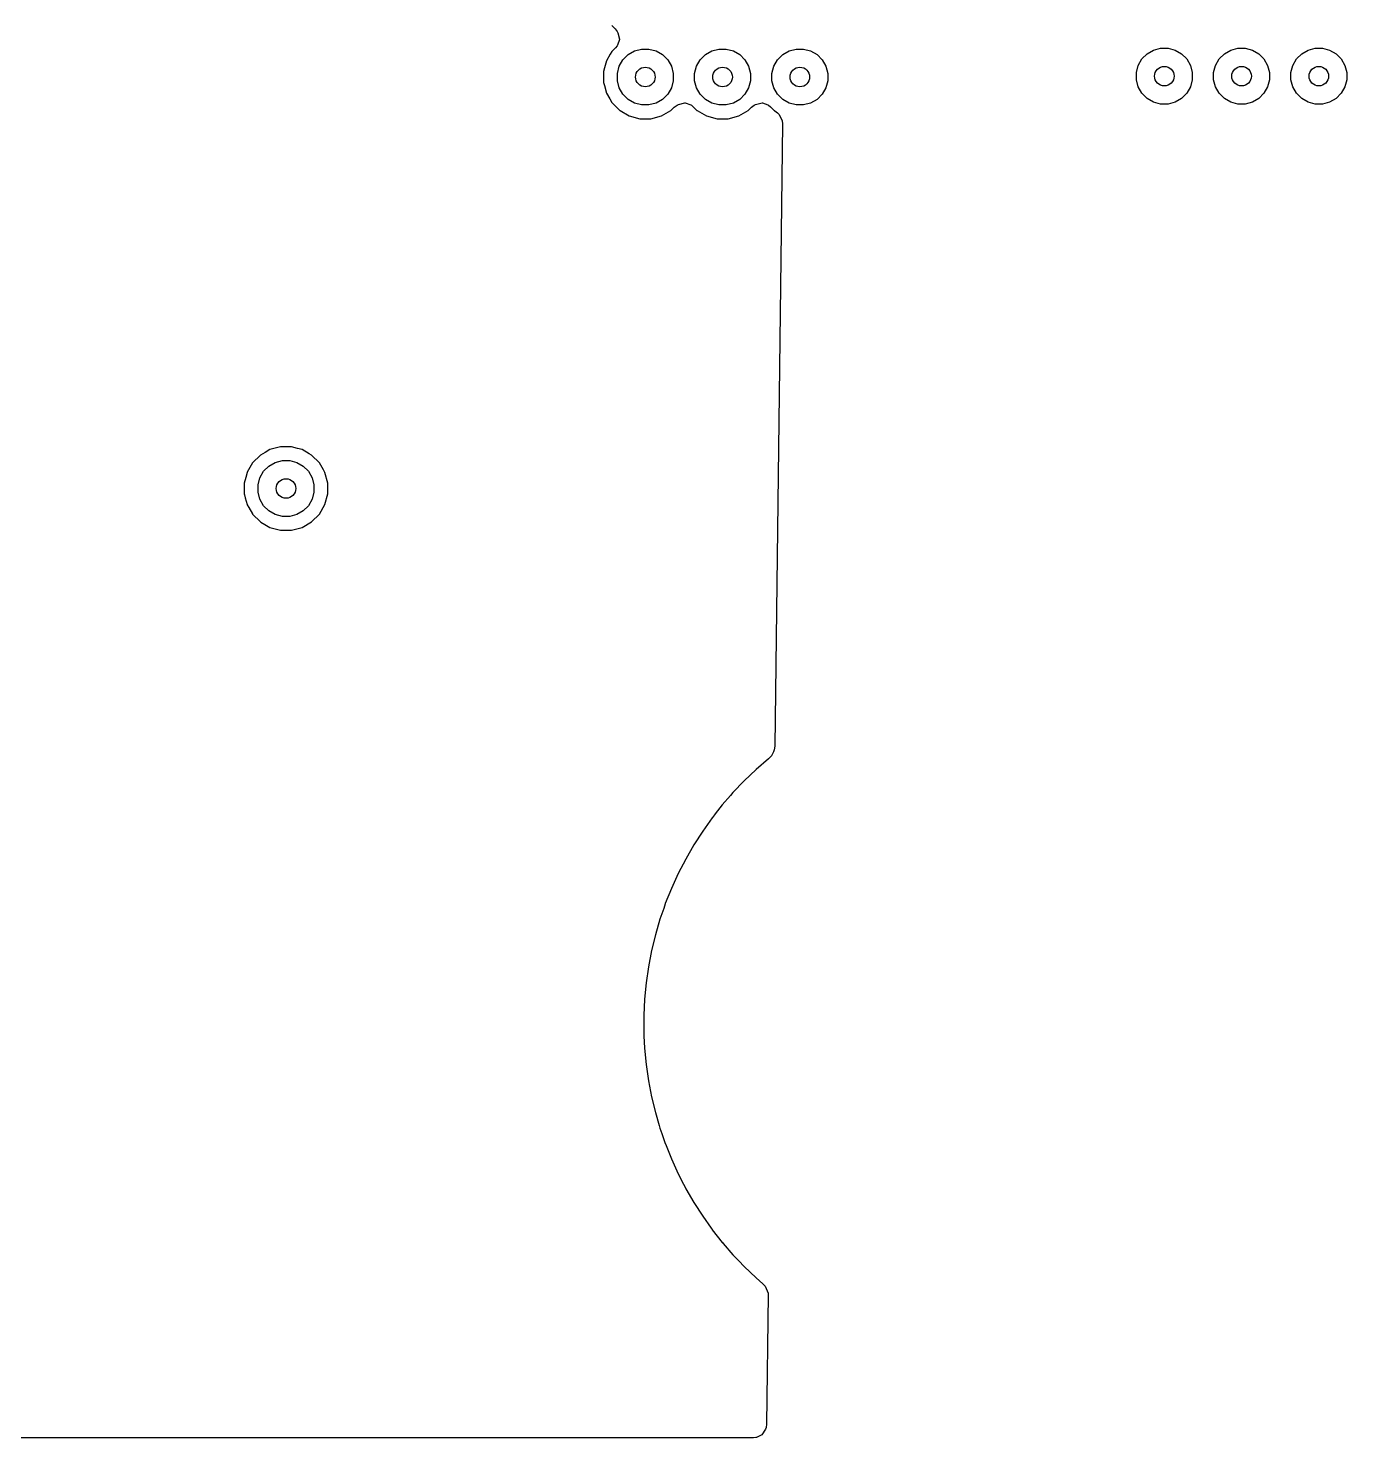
# Model space of a CAD drawing. Header units: inches. Extents: x 5.14 to 7.4, y -4.57 to -3.18.
# Drawn here: x 6.865 to 7.402, y -4.566 to -3.991 of the extents above; entities that cross this region are included whole.
import ezdxf

# ---------------------------------------------------------------- set-up
doc = ezdxf.new("R2010")
doc.units = ezdxf.units.IN
doc.header["$MEASUREMENT"] = 0
doc.layers.add('In2.Cu', color=33, linetype='CONTINUOUS', true_color=0xce7d2c)

msp = doc.modelspace()

# ---------------------------------------------------------------- linework, layer by layer
at = {"layer": 'In2.Cu', "linetype": 'CONTINUOUS'}
for p, q in [((7.10286, -3.99006), (7.10421, -3.99141)), ((7.10421, -3.99141), (7.10505, -3.99253)), ((7.10516, -3.99812), (7.10499, -3.99837)), ((7.10505, -3.99253), (7.10534, -3.99307)), ((7.10592, -3.99582), (7.10516, -3.99812)), ((7.10534, -3.99307), (7.10593, -3.99575)), ((7.10593, -3.99575), (7.10592, -3.99582)), ((7.1022, -4.00181), (7.10064, -4.00451)), ((7.10286, -4.00066), (7.1022, -4.00181)), ((7.10434, -3.99918), (7.10286, -4.00066)), ((7.10286, -4.00066), (7.10286, -4.00066)), ((7.10286, -4.00066), (7.10286, -4.00066)), ((7.10286, -4.00066), (7.10286, -4.00066)), ((7.10286, -4.00066), (7.10286, -4.00066)), ((7.10499, -3.99837), (7.10434, -3.99918)), ((7.10736, -4.00411), (7.10948, -4.00199)), ((7.10948, -4.00199), (7.11208, -4.00048)), ((7.11208, -4.00048), (7.11498, -3.99971)), ((7.11498, -3.99971), (7.11798, -3.99971)), ((7.11798, -3.99971), (7.12088, -4.00048)), ((7.12088, -4.00048), (7.12348, -4.00199)), ((7.12348, -4.00199), (7.12561, -4.00411)), ((7.13886, -4.00411), (7.14098, -4.00199)), ((7.14098, -4.00199), (7.14358, -4.00048)), ((7.14358, -4.00048), (7.14648, -3.99971)), ((7.14648, -3.99971), (7.14948, -3.99971)), ((7.14948, -3.99971), (7.15238, -4.00048)), ((7.15238, -4.00048), (7.15498, -4.00199)), ((7.15498, -4.00199), (7.1571, -4.00411)), ((7.17035, -4.00411), (7.17248, -4.00199)), ((7.17248, -4.00199), (7.17507, -4.00048)), ((7.17507, -4.00048), (7.17797, -3.99971)), ((7.17797, -3.99971), (7.18098, -3.99971)), ((7.18098, -3.99971), (7.18388, -4.00048)), ((7.18388, -4.00048), (7.18648, -4.00199)), ((7.18648, -4.00199), (7.1886, -4.00411)), ((7.31746, -4.00636), (7.31896, -4.00376)), ((7.31896, -4.00376), (7.32108, -4.00164)), ((7.32108, -4.00164), (7.32368, -4.00014)), ((7.32368, -4.00014), (7.32658, -3.99936)), ((7.32658, -3.99936), (7.32958, -3.99936)), ((7.32958, -3.99936), (7.33248, -4.00014)), ((7.33248, -4.00014), (7.33508, -4.00164)), ((7.33508, -4.00164), (7.3372, -4.00376)), ((7.3372, -4.00376), (7.3387, -4.00636)), ((7.34895, -4.00636), (7.35045, -4.00376)), ((7.35045, -4.00376), (7.35258, -4.00164)), ((7.35258, -4.00164), (7.35518, -4.00014)), ((7.35518, -4.00014), (7.35808, -3.99936)), ((7.35808, -3.99936), (7.36108, -3.99936)), ((7.36108, -3.99936), (7.36398, -4.00014)), ((7.36398, -4.00014), (7.36658, -4.00164)), ((7.36658, -4.00164), (7.3687, -4.00376)), ((7.3687, -4.00376), (7.3702, -4.00636)), ((7.38045, -4.00636), (7.38195, -4.00376)), ((7.38195, -4.00376), (7.38407, -4.00164)), ((7.38407, -4.00164), (7.38667, -4.00014)), ((7.38667, -4.00014), (7.38957, -3.99936)), ((7.38957, -3.99936), (7.39257, -3.99936)), ((7.39257, -3.99936), (7.39547, -4.00014)), ((7.39547, -4.00014), (7.39807, -4.00164)), ((7.39807, -4.00164), (7.4002, -4.00376)), ((7.4002, -4.00376), (7.4017, -4.00636)), ((7.09986, -4.00739), (7.09946, -4.00887)), ((7.09946, -4.00887), (7.09946, -4.00887)), ((7.09946, -4.00887), (7.09946, -4.01335)), ((7.10062, -4.00454), (7.09986, -4.00739)), ((7.09986, -4.00739), (7.09986, -4.00739)), ((7.09986, -4.00739), (7.09986, -4.00739)), ((7.10064, -4.00451), (7.10062, -4.00454)), ((7.10062, -4.00454), (7.10062, -4.00454)), ((7.10508, -4.00961), (7.10586, -4.00671)), ((7.10508, -4.01261), (7.10508, -4.00961)), ((7.10586, -4.00671), (7.10736, -4.00411)), ((7.12561, -4.00411), (7.12711, -4.00671)), ((7.12711, -4.00671), (7.12789, -4.00961)), ((7.12789, -4.00961), (7.12789, -4.01261)), ((7.13658, -4.00961), (7.13736, -4.00671)), ((7.13658, -4.01261), (7.13658, -4.00961)), ((7.13736, -4.00671), (7.13886, -4.00411)), ((7.1571, -4.00411), (7.1586, -4.00671)), ((7.1586, -4.00671), (7.15938, -4.00961)), ((7.15938, -4.00961), (7.15938, -4.01261)), ((7.16807, -4.00961), (7.16885, -4.00671)), ((7.16807, -4.01261), (7.16807, -4.00961)), ((7.16885, -4.00671), (7.17035, -4.00411)), ((7.1886, -4.00411), (7.1901, -4.00671)), ((7.1901, -4.00671), (7.19088, -4.00961)), ((7.19088, -4.00961), (7.19088, -4.01261)), ((7.31668, -4.00926), (7.31746, -4.00636)), ((7.31668, -4.01226), (7.31668, -4.00926)), ((7.3387, -4.00636), (7.33948, -4.00926)), ((7.33948, -4.00926), (7.33948, -4.01226)), ((7.34817, -4.00926), (7.34895, -4.00636)), ((7.34817, -4.01226), (7.34817, -4.00926)), ((7.3702, -4.00636), (7.37098, -4.00926)), ((7.37098, -4.00926), (7.37098, -4.01226)), ((7.37967, -4.00926), (7.38045, -4.00636)), ((7.37967, -4.01226), (7.37967, -4.00926)), ((7.4017, -4.00636), (7.40247, -4.00926)), ((7.40247, -4.00926), (7.40247, -4.01226)), ((7.09946, -4.01335), (7.09979, -4.01458)), ((7.09979, -4.01458), (7.10062, -4.01768)), ((7.10586, -4.01551), (7.10508, -4.01261)), ((7.12789, -4.01261), (7.12711, -4.01551)), ((7.13736, -4.01551), (7.13658, -4.01261)), ((7.15938, -4.01261), (7.1586, -4.01551)), ((7.16885, -4.01551), (7.16807, -4.01261)), ((7.19088, -4.01261), (7.1901, -4.01551)), ((7.31746, -4.01516), (7.31668, -4.01226)), ((7.31896, -4.01776), (7.31746, -4.01516)), ((7.3387, -4.01516), (7.3372, -4.01776)), ((7.33948, -4.01226), (7.3387, -4.01516)), ((7.34895, -4.01516), (7.34817, -4.01226)), ((7.35045, -4.01776), (7.34895, -4.01516)), ((7.3702, -4.01516), (7.3687, -4.01776)), ((7.37098, -4.01226), (7.3702, -4.01516)), ((7.38045, -4.01516), (7.37967, -4.01226)), ((7.38195, -4.01776), (7.38045, -4.01516)), ((7.4017, -4.01516), (7.4002, -4.01776)), ((7.40247, -4.01226), (7.4017, -4.01516)), ((7.10062, -4.01768), (7.10062, -4.01768)), ((7.10062, -4.01768), (7.10062, -4.01768)), ((7.10062, -4.01768), (7.10064, -4.01771)), ((7.10064, -4.01771), (7.10199, -4.02004)), ((7.10199, -4.02004), (7.10279, -4.02143)), ((7.10736, -4.01811), (7.10586, -4.01551)), ((7.10948, -4.02023), (7.10736, -4.01811)), ((7.11208, -4.02173), (7.10948, -4.02023)), ((7.12348, -4.02023), (7.12088, -4.02173)), ((7.12561, -4.01811), (7.12348, -4.02023)), ((7.12711, -4.01551), (7.12561, -4.01811)), ((7.13886, -4.01811), (7.13736, -4.01551)), ((7.14098, -4.02023), (7.13886, -4.01811)), ((7.14358, -4.02173), (7.14098, -4.02023)), ((7.15498, -4.02023), (7.15238, -4.02173)), ((7.1571, -4.01811), (7.15498, -4.02023)), ((7.1586, -4.01551), (7.1571, -4.01811)), ((7.17035, -4.01811), (7.16885, -4.01551)), ((7.17248, -4.02023), (7.17035, -4.01811)), ((7.17507, -4.02173), (7.17248, -4.02023)), ((7.18648, -4.02023), (7.18388, -4.02173)), ((7.1886, -4.01811), (7.18648, -4.02023)), ((7.1901, -4.01551), (7.1886, -4.01811)), ((7.32108, -4.01989), (7.31896, -4.01776)), ((7.32368, -4.02139), (7.32108, -4.01989)), ((7.33508, -4.01989), (7.33248, -4.02139)), ((7.3372, -4.01776), (7.33508, -4.01989)), ((7.35258, -4.01989), (7.35045, -4.01776)), ((7.35518, -4.02139), (7.35258, -4.01989)), ((7.36658, -4.01989), (7.36398, -4.02139)), ((7.3687, -4.01776), (7.36658, -4.01989)), ((7.38407, -4.01989), (7.38195, -4.01776)), ((7.38667, -4.02139), (7.38407, -4.01989)), ((7.39807, -4.01989), (7.39547, -4.02139)), ((7.4002, -4.01776), (7.39807, -4.01989)), ((7.10279, -4.02143), (7.10285, -4.02154)), ((7.10285, -4.02154), (7.10286, -4.02156)), ((7.10286, -4.02156), (7.10604, -4.02473)), ((7.10604, -4.02473), (7.10606, -4.02475)), ((7.10606, -4.02475), (7.10616, -4.0248)), ((7.10616, -4.0248), (7.10991, -4.02697)), ((7.11498, -4.02251), (7.11208, -4.02173)), ((7.11798, -4.02251), (7.11498, -4.02251)), ((7.12088, -4.02173), (7.11798, -4.02251)), ((7.12305, -4.02697), (7.12693, -4.02473)), ((7.12693, -4.02473), (7.12828, -4.02338)), ((7.12828, -4.02338), (7.1294, -4.02255)), ((7.1294, -4.02255), (7.12994, -4.02225)), ((7.12994, -4.02225), (7.13262, -4.02167)), ((7.13262, -4.02167), (7.13269, -4.02167)), ((7.13269, -4.02167), (7.13499, -4.02243)), ((7.13499, -4.02243), (7.13524, -4.0226)), ((7.13524, -4.0226), (7.13605, -4.02325)), ((7.13605, -4.02325), (7.13753, -4.02473)), ((7.13753, -4.02473), (7.13755, -4.02475)), ((7.13755, -4.02475), (7.13765, -4.0248)), ((7.13765, -4.0248), (7.14141, -4.02697)), ((7.14648, -4.02251), (7.14358, -4.02173)), ((7.14948, -4.02251), (7.14648, -4.02251)), ((7.15238, -4.02173), (7.14948, -4.02251)), ((7.15455, -4.02697), (7.15843, -4.02473)), ((7.15843, -4.02473), (7.15978, -4.02338)), ((7.15978, -4.02338), (7.16089, -4.02255)), ((7.16089, -4.02255), (7.16143, -4.02225)), ((7.16143, -4.02225), (7.16412, -4.02167)), ((7.16412, -4.02167), (7.16419, -4.02167)), ((7.16419, -4.02167), (7.16648, -4.02243)), ((7.16648, -4.02243), (7.16674, -4.0226)), ((7.16674, -4.0226), (7.16755, -4.02325)), ((7.16755, -4.02325), (7.16903, -4.02473)), ((7.16903, -4.02473), (7.16905, -4.02475)), ((7.16905, -4.02475), (7.16915, -4.0248)), ((7.16915, -4.0248), (7.16932, -4.0249)), ((7.16932, -4.0249), (7.17041, -4.02576)), ((7.17041, -4.02576), (7.17091, -4.02628)), ((7.17091, -4.02628), (7.17213, -4.02853)), ((7.17797, -4.02251), (7.17507, -4.02173)), ((7.18098, -4.02251), (7.17797, -4.02251)), ((7.18388, -4.02173), (7.18098, -4.02251)), ((7.32658, -4.02216), (7.32368, -4.02139)), ((7.32958, -4.02216), (7.32658, -4.02216)), ((7.33248, -4.02139), (7.32958, -4.02216)), ((7.35808, -4.02216), (7.35518, -4.02139)), ((7.36108, -4.02216), (7.35808, -4.02216)), ((7.36398, -4.02139), (7.36108, -4.02216)), ((7.38957, -4.02216), (7.38667, -4.02139)), ((7.39257, -4.02216), (7.38957, -4.02216)), ((7.39547, -4.02139), (7.39257, -4.02216)), ((7.10991, -4.02697), (7.10991, -4.02697)), ((7.10991, -4.02697), (7.11424, -4.02813)), ((7.11424, -4.02813), (7.11424, -4.02813)), ((7.11424, -4.02813), (7.11872, -4.02813)), ((7.11872, -4.02813), (7.12305, -4.02697)), ((7.11872, -4.02813), (7.11872, -4.02813)), ((7.14141, -4.02697), (7.14141, -4.02697)), ((7.14141, -4.02697), (7.14574, -4.02813)), ((7.14574, -4.02813), (7.14574, -4.02813)), ((7.14574, -4.02813), (7.15022, -4.02813)), ((7.15022, -4.02813), (7.15455, -4.02697)), ((7.15022, -4.02813), (7.15022, -4.02813)), ((7.17236, -4.03014), (7.16929, -4.28387)), ((7.17213, -4.02853), (7.17223, -4.02895)), ((7.17223, -4.02895), (7.17236, -4.03014)), ((6.96144, -4.16409), (6.95955, -4.16518)), ((6.9634, -4.16296), (6.96144, -4.16409)), ((6.96343, -4.16294), (6.9634, -4.16296)), ((6.9656, -4.16236), (6.96343, -4.16294)), ((6.96343, -4.16294), (6.96343, -4.16294)), ((6.96343, -4.16294), (6.96343, -4.16294)), ((6.96343, -4.16294), (6.96343, -4.16294)), ((6.96343, -4.16294), (6.96343, -4.16294)), ((6.96776, -4.16178), (6.9656, -4.16236)), ((6.9656, -4.16236), (6.9656, -4.16236)), ((6.97224, -4.16178), (6.96776, -4.16178)), ((6.96776, -4.16178), (6.96776, -4.16178)), ((6.97472, -4.16244), (6.97224, -4.16178)), ((6.97657, -4.16294), (6.97472, -4.16244)), ((6.97472, -4.16244), (6.97472, -4.16244)), ((6.9766, -4.16296), (6.97657, -4.16294)), ((6.97657, -4.16294), (6.97657, -4.16294)), ((6.9795, -4.16463), (6.9766, -4.16296)), ((6.98045, -4.16518), (6.9795, -4.16463)), ((6.95638, -4.16835), (6.95416, -4.1722)), ((6.95955, -4.16518), (6.95638, -4.16835)), ((6.95638, -4.16835), (6.95638, -4.16835)), ((6.95638, -4.16835), (6.95638, -4.16835)), ((6.95638, -4.16835), (6.95638, -4.16835)), ((6.95638, -4.16835), (6.95638, -4.16835)), ((6.95638, -4.16835), (6.95638, -4.16835)), ((6.95955, -4.16518), (6.95955, -4.16518)), ((6.95955, -4.16518), (6.95955, -4.16518)), ((6.95955, -4.16518), (6.95955, -4.16518)), ((6.96088, -4.1718), (6.963, -4.16968)), ((6.963, -4.16968), (6.9656, -4.16817)), ((6.9656, -4.16817), (6.9685, -4.1674)), ((6.9685, -4.1674), (6.9715, -4.1674)), ((6.9715, -4.1674), (6.9744, -4.16817)), ((6.9744, -4.16817), (6.977, -4.16968)), ((6.977, -4.16968), (6.97912, -4.1718)), ((6.98362, -4.16835), (6.98045, -4.16518)), ((6.98045, -4.16518), (6.98045, -4.16518)), ((6.98045, -4.16518), (6.98045, -4.16518)), ((6.98045, -4.16518), (6.98045, -4.16518)), ((6.98526, -4.1712), (6.98362, -4.16835)), ((6.98362, -4.16835), (6.98362, -4.16835)), ((6.98362, -4.16835), (6.98362, -4.16835)), ((6.98362, -4.16835), (6.98362, -4.16835)), ((6.98362, -4.16835), (6.98362, -4.16835)), ((6.95356, -4.17438), (6.95298, -4.17656)), ((6.95414, -4.17223), (6.95356, -4.17438)), ((6.95356, -4.17438), (6.95356, -4.17438)), ((6.95416, -4.1722), (6.95414, -4.17223)), ((6.95414, -4.17223), (6.95414, -4.17223)), ((6.9586, -4.1773), (6.95938, -4.1744)), ((6.95938, -4.1744), (6.96088, -4.1718)), ((6.97912, -4.1718), (6.98062, -4.1744)), ((6.98062, -4.1744), (6.9814, -4.1773)), ((6.98586, -4.17223), (6.98526, -4.1712)), ((6.98526, -4.1712), (6.98526, -4.1712)), ((6.98702, -4.17656), (6.98586, -4.17223)), ((6.95298, -4.17656), (6.95298, -4.18104)), ((6.95298, -4.17656), (6.95298, -4.17656)), ((6.95298, -4.18104), (6.95307, -4.18136)), ((6.95307, -4.18136), (6.95339, -4.18258)), ((6.9586, -4.1803), (6.9586, -4.1773)), ((6.95938, -4.1832), (6.9586, -4.1803)), ((6.9814, -4.1803), (6.98062, -4.1832)), ((6.9814, -4.1773), (6.9814, -4.1803)), ((6.98586, -4.18537), (6.98702, -4.18104)), ((6.98702, -4.18104), (6.98702, -4.17656)), ((6.95339, -4.18258), (6.95339, -4.18258)), ((6.95339, -4.18258), (6.95414, -4.18537)), ((6.95414, -4.18537), (6.95414, -4.18537)), ((6.95414, -4.18537), (6.95414, -4.18537)), ((6.95414, -4.18537), (6.95416, -4.1854)), ((6.95416, -4.1854), (6.95484, -4.18659)), ((6.95484, -4.18659), (6.95631, -4.18912)), ((6.96088, -4.1858), (6.95938, -4.1832)), ((6.963, -4.18792), (6.96088, -4.1858)), ((6.97912, -4.1858), (6.977, -4.18792)), ((6.98062, -4.1832), (6.97912, -4.1858)), ((6.98362, -4.18925), (6.98586, -4.18537)), ((6.95631, -4.18912), (6.95636, -4.18922)), ((6.95636, -4.18922), (6.95638, -4.18925)), ((6.95638, -4.18925), (6.95955, -4.19242)), ((6.95955, -4.19242), (6.95957, -4.19244)), ((6.95957, -4.19244), (6.95968, -4.19249)), ((6.95968, -4.19249), (6.96136, -4.19346)), ((6.96136, -4.19346), (6.9634, -4.19464)), ((6.9656, -4.18942), (6.963, -4.18792)), ((6.9685, -4.1902), (6.9656, -4.18942)), ((6.9715, -4.1902), (6.9685, -4.1902)), ((6.9744, -4.18942), (6.9715, -4.1902)), ((6.977, -4.18792), (6.9744, -4.18942)), ((6.97657, -4.19466), (6.98045, -4.19242)), ((6.98045, -4.19242), (6.98362, -4.18925)), ((6.9634, -4.19464), (6.96343, -4.19466)), ((6.96343, -4.19466), (6.96343, -4.19466)), ((6.96343, -4.19466), (6.96776, -4.19582)), ((6.96776, -4.19582), (6.96776, -4.19582)), ((6.96776, -4.19582), (6.97224, -4.19582)), ((6.97224, -4.19582), (6.97657, -4.19466)), ((6.97224, -4.19582), (6.97224, -4.19582)), ((7.16907, -4.28524), (7.1688, -4.28614)), ((7.16929, -4.28387), (7.16907, -4.28524)), ((7.16667, -4.28893), (7.16166, -4.29328)), ((7.16711, -4.28859), (7.16667, -4.28893)), ((7.16768, -4.28806), (7.16711, -4.28859)), ((7.16772, -4.28802), (7.16768, -4.28806)), ((7.1688, -4.28614), (7.16772, -4.28802)), ((7.16164, -4.29329), (7.15681, -4.2979)), ((7.16166, -4.29328), (7.16164, -4.29329)), ((7.15681, -4.2979), (7.15221, -4.30272)), ((7.14785, -4.30776), (7.14499, -4.31139)), ((7.14787, -4.30774), (7.14785, -4.30775)), ((7.14785, -4.30775), (7.14785, -4.30776)), ((7.15124, -4.30384), (7.14787, -4.30774)), ((7.15219, -4.30274), (7.15124, -4.30384)), ((7.15221, -4.30272), (7.15219, -4.30274)), ((7.14373, -4.31299), (7.13987, -4.31842)), ((7.14397, -4.31269), (7.14373, -4.31299)), ((7.14373, -4.31299), (7.14373, -4.31299)), ((7.14499, -4.31139), (7.14397, -4.31269)), ((7.13986, -4.31842), (7.13628, -4.32399)), ((7.13987, -4.31842), (7.13986, -4.31842)), ((7.13626, -4.32403), (7.13293, -4.3298)), ((7.13627, -4.32402), (7.13626, -4.32403)), ((7.13628, -4.32399), (7.13627, -4.32402)), ((7.13293, -4.3298), (7.12988, -4.33572)), ((7.13293, -4.3298), (7.13293, -4.3298)), ((7.12988, -4.33572), (7.12711, -4.34179)), ((7.12988, -4.33572), (7.12988, -4.33572)), ((7.12711, -4.34179), (7.12463, -4.34797)), ((7.12711, -4.34179), (7.12711, -4.34179)), ((7.12711, -4.34179), (7.12711, -4.34179)), ((7.1246, -4.34805), (7.12396, -4.3499)), ((7.12461, -4.34803), (7.1246, -4.34805)), ((7.12463, -4.34798), (7.12461, -4.34803)), ((7.12463, -4.34797), (7.12463, -4.34798)), ((7.12245, -4.35427), (7.12057, -4.36066)), ((7.12396, -4.3499), (7.12245, -4.35427)), ((7.12396, -4.3499), (7.12396, -4.3499)), ((7.12057, -4.36066), (7.119, -4.36714)), ((7.119, -4.36714), (7.11774, -4.37369)), ((7.119, -4.36714), (7.119, -4.36714)), ((7.11774, -4.37369), (7.11679, -4.38028)), ((7.11774, -4.37369), (7.11774, -4.37369)), ((7.11679, -4.38028), (7.11616, -4.38691)), ((7.11679, -4.38028), (7.11679, -4.38028)), ((7.11616, -4.38692), (7.11584, -4.39357)), ((7.11616, -4.38691), (7.11616, -4.38691)), ((7.11616, -4.38691), (7.11616, -4.38692)), ((7.11584, -4.39357), (7.11584, -4.40024)), ((7.11584, -4.40024), (7.11592, -4.4019)), ((7.11592, -4.4019), (7.11616, -4.40689)), ((7.11616, -4.40689), (7.11616, -4.4069)), ((7.11616, -4.4069), (7.11679, -4.41352)), ((7.11679, -4.41352), (7.11679, -4.41353)), ((7.11679, -4.41353), (7.11774, -4.42012)), ((7.11774, -4.42012), (7.11774, -4.42012)), ((7.11774, -4.42012), (7.119, -4.42667)), ((7.119, -4.42667), (7.119, -4.42667)), ((7.119, -4.42667), (7.119, -4.42667)), ((7.119, -4.42667), (7.119, -4.42667)), ((7.119, -4.42667), (7.119, -4.42667)), ((7.119, -4.42667), (7.12057, -4.43314)), ((7.12057, -4.43314), (7.12211, -4.43838)), ((7.12211, -4.43838), (7.12245, -4.43954)), ((7.12245, -4.43954), (7.12245, -4.43954)), ((7.12245, -4.43954), (7.12318, -4.44164)), ((7.12318, -4.44164), (7.12318, -4.44164)), ((7.12318, -4.44164), (7.1246, -4.44576)), ((7.1246, -4.44576), (7.12461, -4.44578)), ((7.12461, -4.44578), (7.12462, -4.44582)), ((7.12462, -4.44582), (7.12463, -4.44584)), ((7.12463, -4.44584), (7.12464, -4.44587)), ((7.12464, -4.44587), (7.12711, -4.45202)), ((7.12711, -4.45202), (7.12711, -4.45202)), ((7.12711, -4.45202), (7.12988, -4.45809)), ((7.12988, -4.45809), (7.13202, -4.46224)), ((7.13202, -4.46224), (7.13293, -4.46401)), ((7.13293, -4.46401), (7.13299, -4.46413)), ((7.13299, -4.46413), (7.13306, -4.46424)), ((7.13306, -4.46424), (7.13625, -4.46977)), ((7.13625, -4.46977), (7.13626, -4.46978)), ((7.13626, -4.46978), (7.13628, -4.46981)), ((7.13628, -4.46981), (7.13986, -4.47539)), ((7.13986, -4.47539), (7.13987, -4.47539)), ((7.13987, -4.47539), (7.14335, -4.48028)), ((7.14335, -4.48028), (7.14374, -4.48083)), ((7.14374, -4.48083), (7.14378, -4.48088)), ((7.14378, -4.48088), (7.14782, -4.48601)), ((7.14782, -4.48601), (7.14783, -4.48603)), ((7.14783, -4.48603), (7.14785, -4.48605)), ((7.14785, -4.48605), (7.14786, -4.48606)), ((7.14786, -4.48606), (7.14788, -4.48609)), ((7.14788, -4.48609), (7.14822, -4.48648)), ((7.14822, -4.48648), (7.14822, -4.48648)), ((7.14822, -4.48648), (7.14822, -4.48648)), ((7.14822, -4.48648), (7.1522, -4.49107)), ((7.1522, -4.49107), (7.15221, -4.49109)), ((7.15221, -4.49109), (7.15454, -4.49353)), ((7.15454, -4.49353), (7.15681, -4.49591)), ((7.15681, -4.49591), (7.15681, -4.49591)), ((7.15681, -4.49591), (7.15681, -4.49591)), ((7.15681, -4.49591), (7.16164, -4.50051)), ((7.16164, -4.50051), (7.16164, -4.50052)), ((7.16164, -4.50052), (7.16165, -4.50053)), ((7.16165, -4.50053), (7.16437, -4.50288)), ((7.16437, -4.50288), (7.16528, -4.50393)), ((7.16528, -4.50393), (7.1658, -4.50475)), ((7.1658, -4.50475), (7.16653, -4.50672)), ((7.16658, -4.50745), (7.16594, -4.56014)), ((7.16653, -4.50672), (7.16653, -4.50673)), ((7.16653, -4.50673), (7.16658, -4.50745)), ((7.16594, -4.56014), (7.16573, -4.56151)), ((7.16054, -4.56566), (5.1462, -4.56566)), ((7.16155, -4.56556), (7.16054, -4.56566)), ((7.16182, -4.5655), (7.16155, -4.56556)), ((7.16396, -4.56445), (7.16182, -4.5655)), ((7.16403, -4.56439), (7.16396, -4.56445)), ((7.16554, -4.5621), (7.16403, -4.56439)), ((7.16403, -4.56439), (7.16403, -4.56439)), ((7.16573, -4.56151), (7.16554, -4.5621))]:
    msp.add_line(p, q, dxfattribs=at)
at = {"layer": 'In2.Cu'}
for centre in [(7.11648, -4.01111), (7.14798, -4.01111), (7.17948, -4.01111), (7.32808, -4.01076), (7.35958, -4.01076), (7.39107, -4.01076), (6.97, -4.1788)]:
    msp.add_circle(centre, 0.004, dxfattribs=at)

doc.saveas('drawing.dxf')
